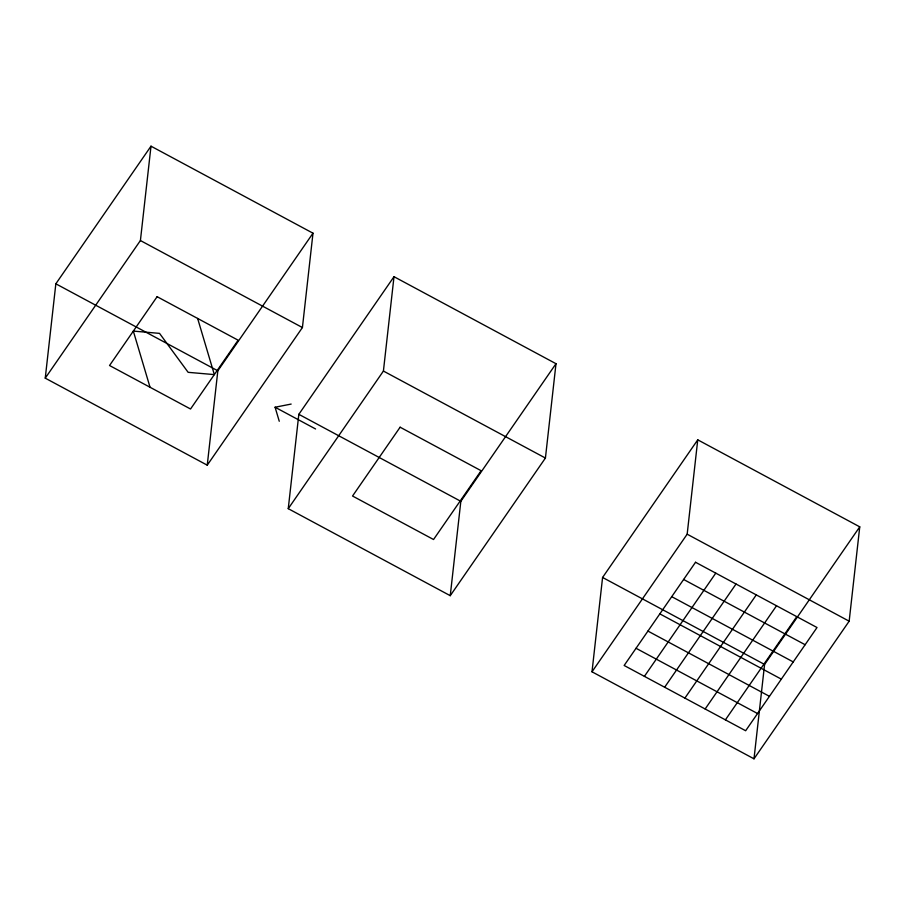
<?xml version="1.0" encoding="UTF-8"?>
<svg xmlns="http://www.w3.org/2000/svg" width="905" height="905" viewBox="0 0 905 905"><rect width="100%" height="100%" fill="white"/><g stroke="black" fill="none" stroke-linecap="round" stroke-linejoin="round"><path stroke-width="1.36" d="M45.25 378.154L55.839 283.808L150.999 146.18L312.994 233.196L302.417 327.542L207.245 465.17L45.25 378.154L140.411 240.538L150.999 146.18M207.245 465.17L217.834 370.812L312.994 233.196M288.254 508.667L298.831 414.32L394.003 276.692L555.998 363.708L545.421 458.054L450.249 595.682L288.254 508.667L383.415 371.05L394.003 276.692M450.249 595.682L460.837 501.325L555.998 363.708M592.006 671.804L602.583 577.458L697.755 439.83L859.75 526.846L849.162 621.192L754.001 758.82L592.006 671.804L687.167 534.188L697.755 439.83M754.001 758.82L764.589 664.462L859.75 526.846M644.394 676.363L715.776 573.137M664.643 687.234L736.025 584.019M684.893 698.106L756.275 594.89M705.142 708.988L776.524 605.773M725.403 719.86L796.773 616.644M279.26 421.266L275.086 407.227L291.161 404.071M140.411 240.538L302.417 327.542M383.415 371.05L545.421 458.054M687.167 534.188L849.162 621.192M683.626 579.472L805.122 644.722M671.725 596.667L793.233 661.928M55.839 283.808L217.834 370.812M298.831 414.32L460.837 501.325M602.583 577.458L764.589 664.462M275.086 407.227L315.585 428.981M659.836 613.873L781.332 679.135M647.935 631.079L769.442 696.33M636.045 648.274L757.542 713.536M197.629 318.447L214.338 374.602L188.138 372.328L159.529 333.368L133.329 331.094L150.038 387.25M157.119 296.693L109.539 365.507L190.536 409.003L238.128 340.201L157.119 296.693M400.123 427.205L352.543 496.019L433.54 539.516L481.121 470.713L400.123 427.205M695.526 562.265L624.145 665.48L745.652 730.742L817.023 627.527L695.526 562.265"/></g></svg>
